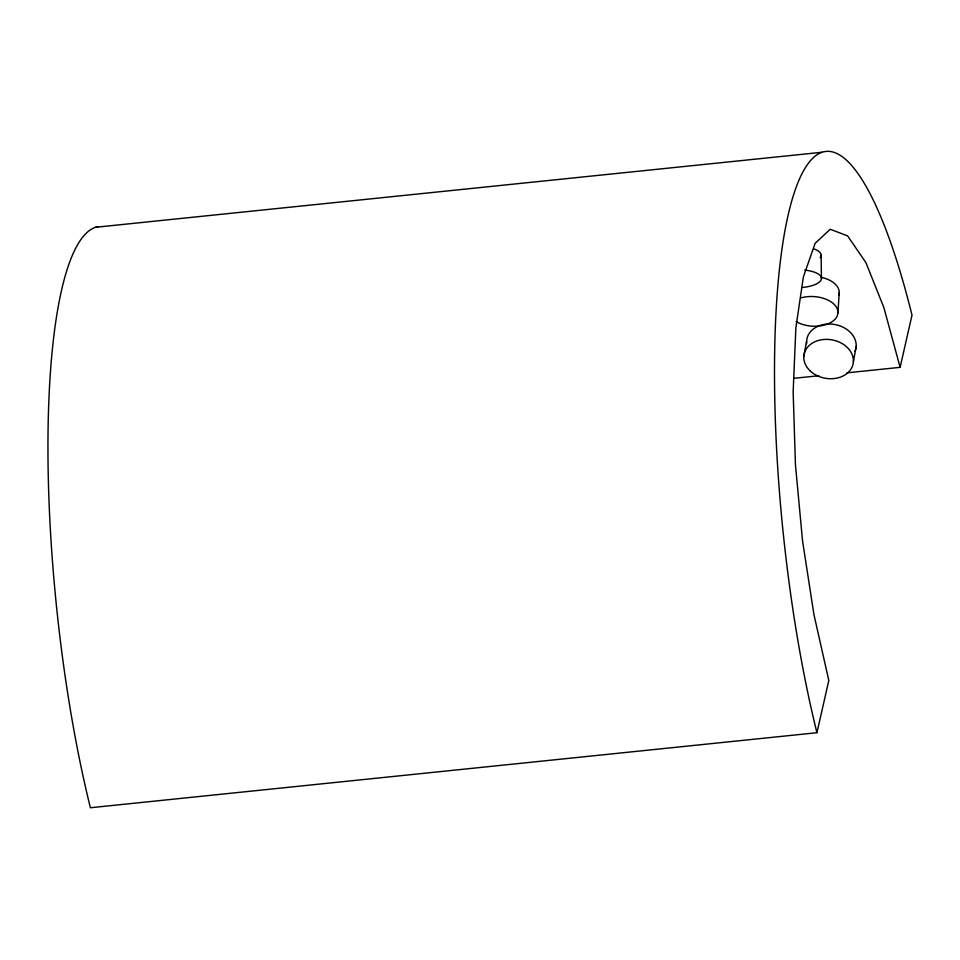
<?xml version="1.0" encoding="UTF-8"?>
<svg xmlns="http://www.w3.org/2000/svg" width="960" height="960" viewBox="0 0 960 960"><rect width="100%" height="100%" fill="white"/><g stroke="black" fill="none" stroke-linecap="round" stroke-linejoin="round"><path stroke-width="1.44" d="M837.96 312.756L839.22 292.704M803.82 356.424L806.616 341.064M853.392 361.692L856.188 346.332M98.136 226.62A374.508 81.756 84.1 0 0 48.06 430.644A374.508 81.756 84.1 0 0 90.384 807.744L816.924 732.72L828.816 680.52L813.948 614.604L802.548 540.876L795.444 464.808L793.152 391.992L795.864 327.816L803.364 277.02L815.1 243.348L830.208 229.272L847.572 235.86L865.908 262.608L883.86 307.536L900.12 367.344L846.912 372.84M900.12 367.344L912 315.144A374.508 81.756 84.1 0 0 788.088 215.292A374.508 81.756 84.1 0 0 816.924 732.72M95.532 227.28L822.084 152.256M793.668 378.336L818.82 375.744M821.1 255.336L821.46 278.592M806.676 343.632A24.972 19.488 10.3 0 1 818.592 326.016M819.996 325.488A24.972 19.488 10.3 0 1 847.392 329.82A24.972 19.488 10.3 0 1 855.036 351.288M814.14 248.952A24.972 9.072 -0.9 0 1 820.128 257.688M821.328 277.368A24.972 14.832 3.6 0 1 838.74 295.26M804.684 270.06A24.972 9.072 -0.9 0 1 821.448 278.82A24.972 9.072 -0.9 0 1 802.488 287.472M801.096 297.852A24.972 14.832 3.6 0 1 833.496 303.732A24.972 14.832 3.6 0 1 829.416 323.232A24.972 14.832 3.6 0 1 796.128 321.6M810.264 370.992A24.972 19.488 10.3 0 0 852.24 366.648A24.972 19.488 10.3 0 0 823.296 339.528A24.972 19.488 10.3 0 0 810.264 370.992"/></g></svg>
